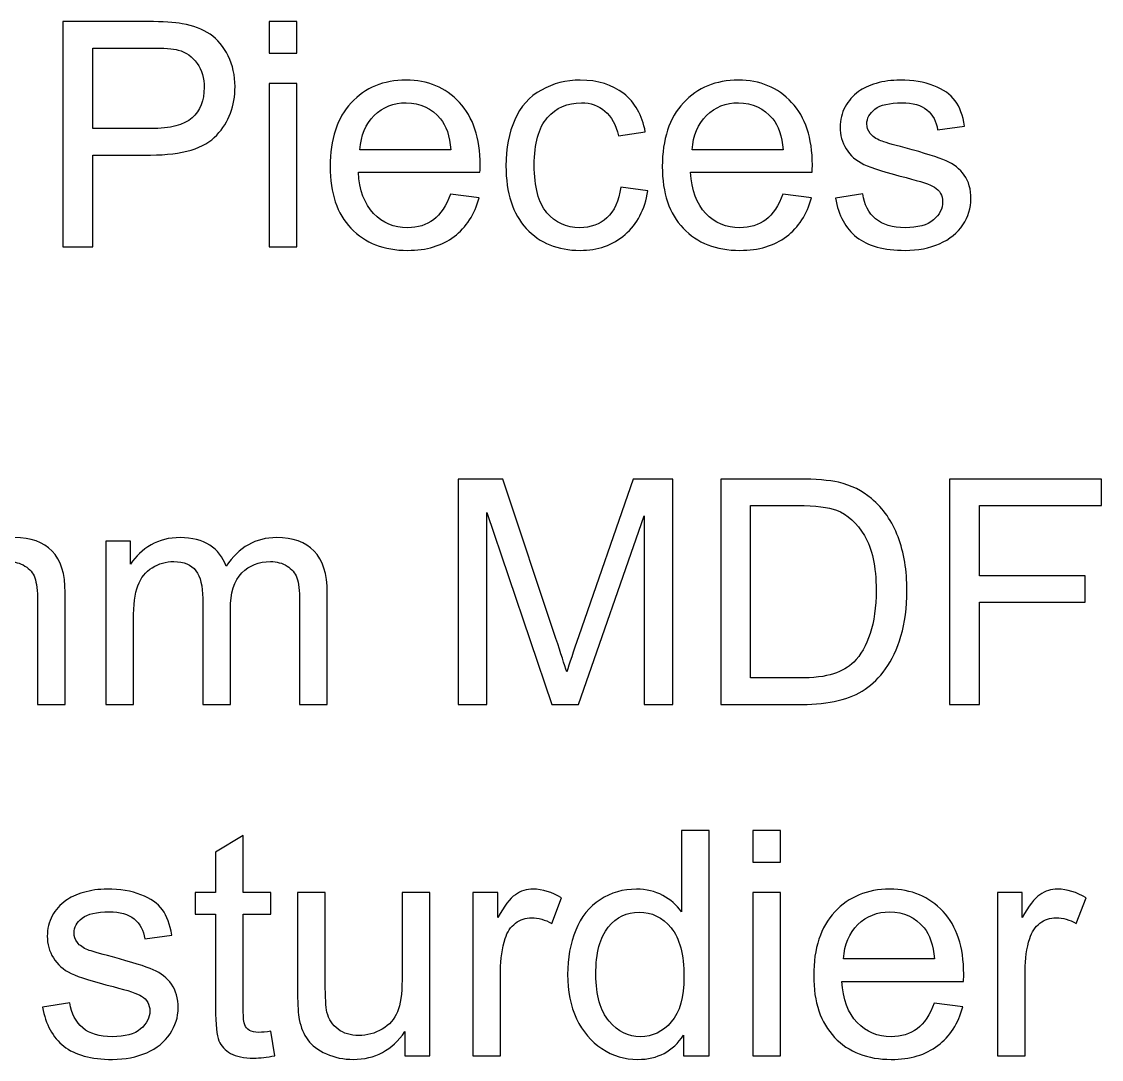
# Model space of a CAD drawing. Header units: millimetres. Extents: x 198 to 2216, y -963 to 151.
# Drawn here: x 539.3 to 626.5, y -942.4 to -858.6 of the extents above; entities that cross this region are included whole.
import ezdxf

# ---------------------------------------------------------------- set-up
doc = ezdxf.new("R2010")
doc.units = ezdxf.units.MM
doc.header["$MEASUREMENT"] = 0
doc.layers.add('Layer 1', color=7, linetype='Continuous')

msp = doc.modelspace()

# ---------------------------------------------------------------- linework, layer by layer
at = {"layer": 'Layer 1', "color": 250}
for points, knots in [([(542.6731, -876.8321), (542.6731, -876.8321), (542.6731, -858.6457), (542.6731, -858.6457), (542.6731, -858.6457), (549.5396, -858.6457), (549.5396, -858.6457), (550.7461, -858.6457), (551.6689, -858.705), (552.3082, -858.8193), (553.2014, -858.9674), (553.9507, -859.2511), (554.5561, -859.6659), (555.1614, -860.085), (555.6483, -860.6692), (556.0166, -861.4185), (556.3849, -862.1678), (556.5669, -862.9933), (556.5669, -863.895), (556.5669, -865.436), (556.0758, -866.7441), (555.0895, -867.8109), (554.1073, -868.8819), (552.3251, -869.4153), (549.7512, -869.4153), (549.7512, -869.4153), (545.0861, -869.4153), (545.0861, -869.4153), (545.0861, -869.4153), (545.0861, -876.8321), (545.0861, -876.8321), (545.0861, -876.8321), (542.6731, -876.8321), (542.6731, -876.8321)], [0, 0, 0, 0, 0.0909091, 0.0909091, 0.0909091, 0.1818182, 0.1818182, 0.1818182, 0.2727273, 0.2727273, 0.2727273, 0.3636364, 0.3636364, 0.3636364, 0.4545455, 0.4545455, 0.4545455, 0.5454545, 0.5454545, 0.5454545, 0.6363636, 0.6363636, 0.6363636, 0.7272727, 0.7272727, 0.7272727, 0.8181818, 0.8181818, 0.8181818, 0.9090909, 0.9090909, 0.9090909, 1, 1, 1, 1]), ([(559.3355, -861.1857), (559.3355, -861.1857), (559.3355, -858.6457), (559.3355, -858.6457), (559.3355, -858.6457), (561.5707, -858.6457), (561.5707, -858.6457), (561.5707, -858.6457), (561.5707, -861.1857), (561.5707, -861.1857), (561.5707, -861.1857), (559.3355, -861.1857), (559.3355, -861.1857)], [0, 0, 0, 0, 0.25, 0.25, 0.25, 0.5, 0.5, 0.5, 0.75, 0.75, 0.75, 1, 1, 1, 1]), ([(545.0861, -867.2817), (545.0861, -867.2817), (549.7851, -867.2817), (549.7851, -867.2817), (551.343, -867.2817), (552.4436, -866.9938), (553.0998, -866.4139), (553.7517, -865.8339), (554.0777, -865.0211), (554.0777, -863.967), (554.0777, -863.2092), (553.8872, -862.5573), (553.502, -862.0154), (553.1167, -861.4736), (552.6087, -861.1137), (551.9822, -860.9402), (551.5758, -860.8343), (550.8265, -860.7793), (549.7385, -860.7793), (549.7385, -860.7793), (545.0861, -860.7793), (545.0861, -860.7793), (545.0861, -860.7793), (545.0861, -867.2817), (545.0861, -867.2817)], [0, 0, 0, 0, 0.125, 0.125, 0.125, 0.25, 0.25, 0.25, 0.375, 0.375, 0.375, 0.5, 0.5, 0.5, 0.625, 0.625, 0.625, 0.75, 0.75, 0.75, 0.875, 0.875, 0.875, 1, 1, 1, 1]), ([(559.3355, -876.8321), (559.3355, -876.8321), (559.3355, -863.6495), (559.3355, -863.6495), (559.3355, -863.6495), (561.5707, -863.6495), (561.5707, -863.6495), (561.5707, -863.6495), (561.5707, -876.8321), (561.5707, -876.8321), (561.5707, -876.8321), (559.3355, -876.8321), (559.3355, -876.8321)], [0, 0, 0, 0, 0.25, 0.25, 0.25, 0.5, 0.5, 0.5, 0.75, 0.75, 0.75, 1, 1, 1, 1]), ([(573.9701, -872.5649), (573.9701, -872.5649), (576.2815, -872.8697), (576.2815, -872.8697), (575.9217, -874.2117), (575.2486, -875.2573), (574.2664, -875.9981), (573.2843, -876.739), (572.0312, -877.1115), (570.503, -877.1115), (568.5811, -877.1115), (567.0571, -876.5188), (565.931, -875.3335), (564.8049, -874.1524), (564.2419, -872.4887), (564.2419, -870.3509), (564.2419, -868.1411), (564.8092, -866.4223), (565.9479, -865.2031), (567.0867, -863.9797), (568.5641, -863.3701), (570.3802, -863.3701), (572.1371, -863.3701), (573.5722, -863.967), (574.6855, -865.165), (575.7989, -866.3631), (576.3577, -868.0479), (576.3577, -870.2196), (576.3577, -870.3509), (576.3535, -870.5498), (576.345, -870.8123), (576.345, -870.8123), (566.5279, -870.8123), (566.5279, -870.8123), (566.6126, -872.2559), (567.019, -873.365), (567.7556, -874.1312), (568.4879, -874.8975), (569.4066, -875.2827), (570.503, -875.2827), (571.32, -875.2827), (572.0185, -875.0668), (572.5943, -874.635), (573.1742, -874.2032), (573.6314, -873.5132), (573.9701, -872.5649)], [0, 0, 0, 0, 0.0666667, 0.0666667, 0.0666667, 0.1333333, 0.1333333, 0.1333333, 0.2, 0.2, 0.2, 0.2666667, 0.2666667, 0.2666667, 0.3333333, 0.3333333, 0.3333333, 0.4, 0.4, 0.4, 0.4666667, 0.4666667, 0.4666667, 0.5333333, 0.5333333, 0.5333333, 0.6, 0.6, 0.6, 0.6666667, 0.6666667, 0.6666667, 0.7333333, 0.7333333, 0.7333333, 0.8, 0.8, 0.8, 0.8666667, 0.8666667, 0.8666667, 0.9333333, 0.9333333, 0.9333333, 1, 1, 1, 1]), ([(587.7157, -872.0061), (587.7157, -872.0061), (589.9001, -872.3109), (589.9001, -872.3109), (589.6588, -873.8137), (589.0492, -874.9864), (588.0628, -875.8373), (587.0765, -876.6882), (585.8615, -877.1115), (584.4264, -877.1115), (582.6272, -877.1115), (581.1794, -876.5231), (580.0872, -875.3462), (578.9908, -874.1693), (578.4447, -872.4845), (578.4447, -870.2916), (578.4447, -868.8692), (578.6818, -867.6288), (579.1517, -866.562), (579.6216, -865.4995), (580.337, -864.6994), (581.3022, -864.1702), (582.2632, -863.6368), (583.3088, -863.3701), (584.4433, -863.3701), (585.87, -863.3701), (587.0426, -863.7299), (587.9485, -864.4538), (588.8587, -865.1777), (589.4429, -866.2064), (589.6969, -867.5357), (589.6969, -867.5357), (587.5379, -867.8659), (587.5379, -867.8659), (587.3305, -866.9811), (586.9664, -866.3165), (586.4372, -865.8678), (585.9123, -865.4233), (585.2773, -865.1989), (584.5322, -865.1989), (583.4062, -865.1989), (582.4918, -865.6011), (581.7848, -866.4054), (581.0821, -867.214), (580.7307, -868.484), (580.7307, -870.2281), (580.7307, -871.9976), (581.0694, -873.2803), (581.7467, -874.0804), (582.4283, -874.8805), (583.313, -875.2827), (584.401, -875.2827), (585.2815, -875.2827), (586.0139, -875.016), (586.5981, -874.4784), (587.1865, -873.945), (587.5591, -873.1195), (587.7157, -872.0061)], [0, 0, 0, 0, 0.0526316, 0.0526316, 0.0526316, 0.1052632, 0.1052632, 0.1052632, 0.1578947, 0.1578947, 0.1578947, 0.2105263, 0.2105263, 0.2105263, 0.2631579, 0.2631579, 0.2631579, 0.3157895, 0.3157895, 0.3157895, 0.3684211, 0.3684211, 0.3684211, 0.4210526, 0.4210526, 0.4210526, 0.4736842, 0.4736842, 0.4736842, 0.5263158, 0.5263158, 0.5263158, 0.5789474, 0.5789474, 0.5789474, 0.6315789, 0.6315789, 0.6315789, 0.6842105, 0.6842105, 0.6842105, 0.7368421, 0.7368421, 0.7368421, 0.7894737, 0.7894737, 0.7894737, 0.8421053, 0.8421053, 0.8421053, 0.8947368, 0.8947368, 0.8947368, 0.9473684, 0.9473684, 0.9473684, 1, 1, 1, 1]), ([(600.7967, -872.5649), (600.7967, -872.5649), (603.1081, -872.8697), (603.1081, -872.8697), (602.7483, -874.2117), (602.0752, -875.2573), (601.093, -875.9981), (600.1109, -876.739), (598.8578, -877.1115), (597.3296, -877.1115), (595.4077, -877.1115), (593.8837, -876.5188), (592.7576, -875.3335), (591.6315, -874.1524), (591.0685, -872.4887), (591.0685, -870.3509), (591.0685, -868.1411), (591.6358, -866.4223), (592.7745, -865.2031), (593.9133, -863.9797), (595.3907, -863.3701), (597.2068, -863.3701), (598.9637, -863.3701), (600.3988, -863.967), (601.5121, -865.165), (602.6255, -866.3631), (603.1843, -868.0479), (603.1843, -870.2196), (603.1843, -870.3509), (603.1801, -870.5498), (603.1716, -870.8123), (603.1716, -870.8123), (593.3545, -870.8123), (593.3545, -870.8123), (593.4392, -872.2559), (593.8456, -873.365), (594.5822, -874.1312), (595.3145, -874.8975), (596.2332, -875.2827), (597.3296, -875.2827), (598.1466, -875.2827), (598.8451, -875.0668), (599.4209, -874.635), (600.0008, -874.2032), (600.458, -873.5132), (600.7967, -872.5649)], [0, 0, 0, 0, 0.0666667, 0.0666667, 0.0666667, 0.1333333, 0.1333333, 0.1333333, 0.2, 0.2, 0.2, 0.2666667, 0.2666667, 0.2666667, 0.3333333, 0.3333333, 0.3333333, 0.4, 0.4, 0.4, 0.4666667, 0.4666667, 0.4666667, 0.5333333, 0.5333333, 0.5333333, 0.6, 0.6, 0.6, 0.6666667, 0.6666667, 0.6666667, 0.7333333, 0.7333333, 0.7333333, 0.8, 0.8, 0.8, 0.8666667, 0.8666667, 0.8666667, 0.9333333, 0.9333333, 0.9333333, 1, 1, 1, 1]), ([(605.0427, -872.8951), (605.0427, -872.8951), (607.2525, -872.5395), (607.2525, -872.5395), (607.3753, -873.4243), (607.7224, -874.1016), (608.2897, -874.5757), (608.8569, -875.0456), (609.6528, -875.2827), (610.6688, -875.2827), (611.6975, -875.2827), (612.4595, -875.0753), (612.959, -874.6562), (613.4543, -874.2413), (613.7041, -873.7502), (613.7041, -873.1872), (613.7041, -872.6834), (613.4797, -872.2855), (613.0352, -871.9976), (612.722, -871.7987), (611.96, -871.5489), (610.7492, -871.2399), (609.1152, -870.8292), (607.9849, -870.4736), (607.3499, -870.1731), (606.7191, -869.8683), (606.2407, -869.4534), (605.9148, -868.92), (605.5888, -868.3908), (605.4237, -867.8024), (605.4237, -867.1589), (605.4237, -866.5705), (605.5592, -866.0286), (605.8259, -865.5291), (606.0968, -865.0296), (606.4609, -864.6147), (606.9223, -864.2845), (607.2694, -864.0305), (607.7436, -863.8146), (608.3405, -863.6368), (608.9416, -863.459), (609.5808, -863.3701), (610.2666, -863.3701), (611.2996, -863.3701), (612.2055, -863.5183), (612.9844, -863.8188), (613.7676, -864.1152), (614.3433, -864.5216), (614.7159, -865.0296), (615.0842, -865.5418), (615.3424, -866.2234), (615.4821, -867.0785), (615.4821, -867.0785), (613.2977, -867.3833), (613.2977, -867.3833), (613.2003, -866.6975), (612.9125, -866.1599), (612.4383, -865.7746), (611.9642, -865.3894), (611.2953, -865.1989), (610.4275, -865.1989), (609.4073, -865.1989), (608.6749, -865.3682), (608.2389, -865.7069), (607.8028, -866.0456), (607.5827, -866.4435), (607.5827, -866.8965), (607.5827, -867.1843), (607.6716, -867.4468), (607.8536, -867.6796), (608.0357, -867.9167), (608.3193, -868.1157), (608.7088, -868.2723), (608.9331, -868.357), (609.5851, -868.5475), (610.6773, -868.8438), (612.2521, -869.2629), (613.3527, -869.61), (613.9793, -869.8767), (614.6058, -870.1434), (615.0969, -870.5371), (615.4525, -871.0451), (615.8123, -871.5574), (615.9901, -872.1924), (615.9901, -872.9544), (615.9901, -873.6952), (615.7742, -874.3937), (615.3382, -875.0499), (614.9021, -875.706), (614.2756, -876.214), (613.4586, -876.5739), (612.6373, -876.9337), (611.7102, -877.1115), (610.6773, -877.1115), (608.967, -877.1115), (607.6589, -876.7559), (606.7614, -876.0489), (605.864, -875.3377), (605.2925, -874.2879), (605.0427, -872.8951)], [0, 0, 0, 0, 0.030303, 0.030303, 0.030303, 0.0606061, 0.0606061, 0.0606061, 0.0909091, 0.0909091, 0.0909091, 0.1212121, 0.1212121, 0.1212121, 0.1515152, 0.1515152, 0.1515152, 0.1818182, 0.1818182, 0.1818182, 0.2121212, 0.2121212, 0.2121212, 0.2424242, 0.2424242, 0.2424242, 0.2727273, 0.2727273, 0.2727273, 0.3030303, 0.3030303, 0.3030303, 0.3333333, 0.3333333, 0.3333333, 0.3636364, 0.3636364, 0.3636364, 0.3939394, 0.3939394, 0.3939394, 0.4242424, 0.4242424, 0.4242424, 0.4545455, 0.4545455, 0.4545455, 0.4848485, 0.4848485, 0.4848485, 0.5151515, 0.5151515, 0.5151515, 0.5454545, 0.5454545, 0.5454545, 0.5757576, 0.5757576, 0.5757576, 0.6060606, 0.6060606, 0.6060606, 0.6363636, 0.6363636, 0.6363636, 0.6666667, 0.6666667, 0.6666667, 0.6969697, 0.6969697, 0.6969697, 0.7272727, 0.7272727, 0.7272727, 0.7575758, 0.7575758, 0.7575758, 0.7878788, 0.7878788, 0.7878788, 0.8181818, 0.8181818, 0.8181818, 0.8484848, 0.8484848, 0.8484848, 0.8787879, 0.8787879, 0.8787879, 0.9090909, 0.9090909, 0.9090909, 0.9393939, 0.9393939, 0.9393939, 0.969697, 0.969697, 0.969697, 1, 1, 1, 1]), ([(566.6549, -868.9835), (566.6549, -868.9835), (573.9955, -868.9835), (573.9955, -868.9835), (573.8981, -867.8744), (573.6145, -867.0446), (573.1531, -866.4901), (572.4461, -865.6307), (571.5232, -865.1989), (570.3929, -865.1989), (569.3685, -865.1989), (568.5091, -865.5418), (567.8106, -866.2276), (567.1163, -866.9134), (566.7311, -867.832), (566.6549, -868.9835)], [0, 0, 0, 0, 0.2, 0.2, 0.2, 0.4, 0.4, 0.4, 0.6, 0.6, 0.6, 0.8, 0.8, 0.8, 1, 1, 1, 1]), ([(593.4815, -868.9835), (593.4815, -868.9835), (600.8221, -868.9835), (600.8221, -868.9835), (600.7247, -867.8744), (600.4411, -867.0446), (599.9797, -866.4901), (599.2727, -865.6307), (598.3498, -865.1989), (597.2195, -865.1989), (596.1951, -865.1989), (595.3357, -865.5418), (594.6372, -866.2276), (593.9429, -866.9134), (593.5577, -867.832), (593.4815, -868.9835)], [0, 0, 0, 0, 0.2, 0.2, 0.2, 0.4, 0.4, 0.4, 0.6, 0.6, 0.6, 0.8, 0.8, 0.8, 1, 1, 1, 1]), ([(574.576, -913.7643), (574.576, -913.7643), (574.576, -895.5779), (574.576, -895.5779), (574.576, -895.5779), (578.1828, -895.5779), (578.1828, -895.5779), (578.1828, -895.5779), (582.4839, -908.4515), (582.4839, -908.4515), (582.8818, -909.6495), (583.1697, -910.547), (583.3517, -911.1439), (583.5591, -910.4835), (583.8851, -909.5098), (584.3254, -908.2271), (584.3254, -908.2271), (588.7026, -895.5779), (588.7026, -895.5779), (588.7026, -895.5779), (591.9242, -895.5779), (591.9242, -895.5779), (591.9242, -895.5779), (591.9242, -913.7643), (591.9242, -913.7643), (591.9242, -913.7643), (589.6128, -913.7643), (589.6128, -913.7643), (589.6128, -913.7643), (589.6128, -898.5497), (589.6128, -898.5497), (589.6128, -898.5497), (584.3042, -913.7643), (584.3042, -913.7643), (584.3042, -913.7643), (582.1367, -913.7643), (582.1367, -913.7643), (582.1367, -913.7643), (576.8874, -898.2703), (576.8874, -898.2703), (576.8874, -898.2703), (576.8874, -913.7643), (576.8874, -913.7643), (576.8874, -913.7643), (574.576, -913.7643), (574.576, -913.7643)], [0, 0, 0, 0, 0.0666667, 0.0666667, 0.0666667, 0.1333333, 0.1333333, 0.1333333, 0.2, 0.2, 0.2, 0.2666667, 0.2666667, 0.2666667, 0.3333333, 0.3333333, 0.3333333, 0.4, 0.4, 0.4, 0.4666667, 0.4666667, 0.4666667, 0.5333333, 0.5333333, 0.5333333, 0.6, 0.6, 0.6, 0.6666667, 0.6666667, 0.6666667, 0.7333333, 0.7333333, 0.7333333, 0.8, 0.8, 0.8, 0.8666667, 0.8666667, 0.8666667, 0.9333333, 0.9333333, 0.9333333, 1, 1, 1, 1]), ([(595.785, -913.7643), (595.785, -913.7643), (595.785, -895.5779), (595.785, -895.5779), (595.785, -895.5779), (602.0503, -895.5779), (602.0503, -895.5779), (603.4643, -895.5779), (604.5438, -895.6626), (605.2888, -895.8361), (606.3302, -896.0774), (607.2192, -896.5135), (607.9558, -897.14), (608.9168, -897.9528), (609.6322, -898.9857), (610.1064, -900.2473), (610.5847, -901.5088), (610.8218, -902.9524), (610.8218, -904.5737), (610.8218, -905.9538), (610.6609, -907.1772), (610.3392, -908.244), (610.0175, -909.3108), (609.6026, -910.1956), (609.0988, -910.8941), (608.5908, -911.5926), (608.0405, -912.1429), (607.4394, -912.5409), (606.8425, -912.943), (606.1186, -913.2478), (605.2719, -913.4553), (604.421, -913.6627), (603.4473, -913.7643), (602.3467, -913.7643), (602.3467, -913.7643), (595.785, -913.7643), (595.785, -913.7643)], [0, 0, 0, 0, 0.0833333, 0.0833333, 0.0833333, 0.1666667, 0.1666667, 0.1666667, 0.25, 0.25, 0.25, 0.3333333, 0.3333333, 0.3333333, 0.4166667, 0.4166667, 0.4166667, 0.5, 0.5, 0.5, 0.5833333, 0.5833333, 0.5833333, 0.6666667, 0.6666667, 0.6666667, 0.75, 0.75, 0.75, 0.8333333, 0.8333333, 0.8333333, 0.9166667, 0.9166667, 0.9166667, 1, 1, 1, 1]), ([(614.255, -913.7643), (614.255, -913.7643), (614.255, -895.5779), (614.255, -895.5779), (614.255, -895.5779), (626.5232, -895.5779), (626.5232, -895.5779), (626.5232, -895.5779), (626.5232, -897.7115), (626.5232, -897.7115), (626.5232, -897.7115), (616.668, -897.7115), (616.668, -897.7115), (616.668, -897.7115), (616.668, -903.3757), (616.668, -903.3757), (616.668, -903.3757), (625.2024, -903.3757), (625.2024, -903.3757), (625.2024, -903.3757), (625.2024, -905.5093), (625.2024, -905.5093), (625.2024, -905.5093), (616.668, -905.5093), (616.668, -905.5093), (616.668, -905.5093), (616.668, -913.7643), (616.668, -913.7643), (616.668, -913.7643), (614.255, -913.7643), (614.255, -913.7643)], [0, 0, 0, 0, 0.1, 0.1, 0.1, 0.2, 0.2, 0.2, 0.3, 0.3, 0.3, 0.4, 0.4, 0.4, 0.5, 0.5, 0.5, 0.6, 0.6, 0.6, 0.7, 0.7, 0.7, 0.8, 0.8, 0.8, 0.9, 0.9, 0.9, 1, 1, 1, 1]), ([(598.198, -911.6307), (598.198, -911.6307), (602.0757, -911.6307), (602.0757, -911.6307), (603.2738, -911.6307), (604.2136, -911.5206), (604.8951, -911.2963), (605.5767, -911.0719), (606.1186, -910.7586), (606.525, -910.3522), (607.0922, -909.7807), (607.5367, -909.0103), (607.8542, -908.0451), (608.1717, -907.0799), (608.3326, -905.9115), (608.3326, -904.5356), (608.3326, -902.6306), (608.0193, -901.1659), (607.397, -900.1414), (606.7747, -899.117), (606.017, -898.4312), (605.1237, -898.084), (604.4803, -897.8343), (603.4431, -897.7115), (602.0122, -897.7115), (602.0122, -897.7115), (598.198, -897.7115), (598.198, -897.7115), (598.198, -897.7115), (598.198, -911.6307), (598.198, -911.6307)], [0, 0, 0, 0, 0.1, 0.1, 0.1, 0.2, 0.2, 0.2, 0.3, 0.3, 0.3, 0.4, 0.4, 0.4, 0.5, 0.5, 0.5, 0.6, 0.6, 0.6, 0.7, 0.7, 0.7, 0.8, 0.8, 0.8, 0.9, 0.9, 0.9, 1, 1, 1, 1]), ([(524.974, -913.7643), (524.974, -913.7643), (524.974, -900.5817), (524.974, -900.5817), (524.974, -900.5817), (526.9806, -900.5817), (526.9806, -900.5817), (526.9806, -900.5817), (526.9806, -902.4444), (526.9806, -902.4444), (527.3912, -901.8009), (527.9416, -901.2802), (528.6274, -900.8907), (529.3132, -900.497), (530.0921, -900.3023), (530.9684, -900.3023), (531.9421, -900.3023), (532.7422, -900.5055), (533.3645, -900.9077), (533.9868, -901.3141), (534.427, -901.8771), (534.681, -902.6052), (535.7309, -901.0685), (537.0898, -900.3023), (538.7662, -900.3023), (540.0785, -900.3023), (541.0903, -900.6621), (541.793, -901.386), (542.5, -902.1099), (542.8556, -903.2233), (542.8556, -904.7261), (542.8556, -904.7261), (542.8556, -913.7643), (542.8556, -913.7643), (542.8556, -913.7643), (540.6204, -913.7643), (540.6204, -913.7643), (540.6204, -913.7643), (540.6204, -905.467), (540.6204, -905.467), (540.6204, -904.578), (540.5442, -903.9345), (540.4003, -903.5408), (540.2563, -903.1471), (539.9939, -902.8338), (539.6086, -902.5925), (539.2276, -902.3512), (538.7789, -902.2327), (538.2667, -902.2327), (537.3353, -902.2327), (536.5649, -902.5417), (535.951, -903.1556), (535.3372, -903.7736), (535.0324, -904.76), (535.0324, -906.1147), (535.0324, -906.1147), (535.0324, -913.7643), (535.0324, -913.7643), (535.0324, -913.7643), (532.7972, -913.7643), (532.7972, -913.7643), (532.7972, -913.7643), (532.7972, -905.2087), (532.7972, -905.2087), (532.7972, -904.2181), (532.6152, -903.4731), (532.2511, -902.9778), (531.887, -902.4825), (531.2901, -902.2327), (530.4646, -902.2327), (529.8381, -902.2327), (529.2581, -902.3978), (528.7247, -902.728), (528.1913, -903.0582), (527.8061, -903.5408), (527.5648, -904.18), (527.3277, -904.815), (527.2092, -905.7337), (527.2092, -906.9317), (527.2092, -906.9317), (527.2092, -913.7643), (527.2092, -913.7643), (527.2092, -913.7643), (524.974, -913.7643), (524.974, -913.7643)], [0, 0, 0, 0, 0.0357143, 0.0357143, 0.0357143, 0.0714286, 0.0714286, 0.0714286, 0.1071429, 0.1071429, 0.1071429, 0.1428571, 0.1428571, 0.1428571, 0.1785714, 0.1785714, 0.1785714, 0.2142857, 0.2142857, 0.2142857, 0.25, 0.25, 0.25, 0.2857143, 0.2857143, 0.2857143, 0.3214286, 0.3214286, 0.3214286, 0.3571429, 0.3571429, 0.3571429, 0.3928571, 0.3928571, 0.3928571, 0.4285714, 0.4285714, 0.4285714, 0.4642857, 0.4642857, 0.4642857, 0.5, 0.5, 0.5, 0.5357143, 0.5357143, 0.5357143, 0.5714286, 0.5714286, 0.5714286, 0.6071429, 0.6071429, 0.6071429, 0.6428571, 0.6428571, 0.6428571, 0.6785714, 0.6785714, 0.6785714, 0.7142857, 0.7142857, 0.7142857, 0.75, 0.75, 0.75, 0.7857143, 0.7857143, 0.7857143, 0.8214286, 0.8214286, 0.8214286, 0.8571429, 0.8571429, 0.8571429, 0.8928571, 0.8928571, 0.8928571, 0.9285714, 0.9285714, 0.9285714, 0.9642857, 0.9642857, 0.9642857, 1, 1, 1, 1]), ([(546.1322, -913.7643), (546.1322, -913.7643), (546.1322, -900.5817), (546.1322, -900.5817), (546.1322, -900.5817), (548.1388, -900.5817), (548.1388, -900.5817), (548.1388, -900.5817), (548.1388, -902.4444), (548.1388, -902.4444), (548.5494, -901.8009), (549.0998, -901.2802), (549.7856, -900.8907), (550.4714, -900.497), (551.2503, -900.3023), (552.1266, -900.3023), (553.1003, -900.3023), (553.9004, -900.5055), (554.5227, -900.9077), (555.145, -901.3141), (555.5852, -901.8771), (555.8392, -902.6052), (556.8891, -901.0685), (558.248, -900.3023), (559.9244, -900.3023), (561.2367, -900.3023), (562.2485, -900.6621), (562.9512, -901.386), (563.6582, -902.1099), (564.0138, -903.2233), (564.0138, -904.7261), (564.0138, -904.7261), (564.0138, -913.7643), (564.0138, -913.7643), (564.0138, -913.7643), (561.7786, -913.7643), (561.7786, -913.7643), (561.7786, -913.7643), (561.7786, -905.467), (561.7786, -905.467), (561.7786, -904.578), (561.7024, -903.9345), (561.5585, -903.5408), (561.4145, -903.1471), (561.1521, -902.8338), (560.7668, -902.5925), (560.3858, -902.3512), (559.9371, -902.2327), (559.4249, -902.2327), (558.4935, -902.2327), (557.7231, -902.5417), (557.1092, -903.1556), (556.4954, -903.7736), (556.1906, -904.76), (556.1906, -906.1147), (556.1906, -906.1147), (556.1906, -913.7643), (556.1906, -913.7643), (556.1906, -913.7643), (553.9554, -913.7643), (553.9554, -913.7643), (553.9554, -913.7643), (553.9554, -905.2087), (553.9554, -905.2087), (553.9554, -904.2181), (553.7734, -903.4731), (553.4093, -902.9778), (553.0452, -902.4825), (552.4483, -902.2327), (551.6228, -902.2327), (550.9963, -902.2327), (550.4163, -902.3978), (549.8829, -902.728), (549.3495, -903.0582), (548.9643, -903.5408), (548.723, -904.18), (548.4859, -904.815), (548.3674, -905.7337), (548.3674, -906.9317), (548.3674, -906.9317), (548.3674, -913.7643), (548.3674, -913.7643), (548.3674, -913.7643), (546.1322, -913.7643), (546.1322, -913.7643)], [0, 0, 0, 0, 0.0357143, 0.0357143, 0.0357143, 0.0714286, 0.0714286, 0.0714286, 0.1071429, 0.1071429, 0.1071429, 0.1428571, 0.1428571, 0.1428571, 0.1785714, 0.1785714, 0.1785714, 0.2142857, 0.2142857, 0.2142857, 0.25, 0.25, 0.25, 0.2857143, 0.2857143, 0.2857143, 0.3214286, 0.3214286, 0.3214286, 0.3571429, 0.3571429, 0.3571429, 0.3928571, 0.3928571, 0.3928571, 0.4285714, 0.4285714, 0.4285714, 0.4642857, 0.4642857, 0.4642857, 0.5, 0.5, 0.5, 0.5357143, 0.5357143, 0.5357143, 0.5714286, 0.5714286, 0.5714286, 0.6071429, 0.6071429, 0.6071429, 0.6428571, 0.6428571, 0.6428571, 0.6785714, 0.6785714, 0.6785714, 0.7142857, 0.7142857, 0.7142857, 0.75, 0.75, 0.75, 0.7857143, 0.7857143, 0.7857143, 0.8214286, 0.8214286, 0.8214286, 0.8571429, 0.8571429, 0.8571429, 0.8928571, 0.8928571, 0.8928571, 0.9285714, 0.9285714, 0.9285714, 0.9642857, 0.9642857, 0.9642857, 1, 1, 1, 1]), ([(592.7666, -942.1404), (592.7666, -942.1404), (592.7666, -940.4682), (592.7666, -940.4682), (591.9326, -941.7679), (590.705, -942.4198), (589.0836, -942.4198), (588.0337, -942.4198), (587.0685, -942.1319), (586.1922, -941.552), (585.3117, -940.9762), (584.6301, -940.1677), (584.1433, -939.1347), (583.6607, -938.0976), (583.4194, -936.908), (583.4194, -935.5618), (583.4194, -934.2495), (583.6395, -933.0599), (584.0756, -931.9889), (584.5158, -930.9221), (585.172, -930.1008), (586.0483, -929.5335), (586.9204, -928.962), (587.9025, -928.6784), (588.982, -928.6784), (589.7779, -928.6784), (590.4848, -928.8477), (591.1029, -929.1822), (591.721, -929.5166), (592.2247, -929.9569), (592.6142, -930.4945), (592.6142, -930.4945), (592.6142, -923.954), (592.6142, -923.954), (592.6142, -923.954), (594.8494, -923.954), (594.8494, -923.954), (594.8494, -923.954), (594.8494, -942.1404), (594.8494, -942.1404), (594.8494, -942.1404), (592.7666, -942.1404), (592.7666, -942.1404)], [0, 0, 0, 0, 0.0714286, 0.0714286, 0.0714286, 0.1428571, 0.1428571, 0.1428571, 0.2142857, 0.2142857, 0.2142857, 0.2857143, 0.2857143, 0.2857143, 0.3571429, 0.3571429, 0.3571429, 0.4285714, 0.4285714, 0.4285714, 0.5, 0.5, 0.5, 0.5714286, 0.5714286, 0.5714286, 0.6428571, 0.6428571, 0.6428571, 0.7142857, 0.7142857, 0.7142857, 0.7857143, 0.7857143, 0.7857143, 0.8571429, 0.8571429, 0.8571429, 0.9285714, 0.9285714, 0.9285714, 1, 1, 1, 1]), ([(598.3842, -926.494), (598.3842, -926.494), (598.3842, -923.954), (598.3842, -923.954), (598.3842, -923.954), (600.6194, -923.954), (600.6194, -923.954), (600.6194, -923.954), (600.6194, -926.494), (600.6194, -926.494), (600.6194, -926.494), (598.3842, -926.494), (598.3842, -926.494)], [0, 0, 0, 0, 0.25, 0.25, 0.25, 0.5, 0.5, 0.5, 0.75, 0.75, 0.75, 1, 1, 1, 1]), ([(559.4672, -940.1465), (559.4672, -940.1465), (559.772, -942.1192), (559.772, -942.1192), (559.1455, -942.2505), (558.5824, -942.3182), (558.0914, -942.3182), (557.2828, -942.3182), (556.6563, -942.1912), (556.2075, -941.933), (555.763, -941.6747), (555.4498, -941.3403), (555.2677, -940.9212), (555.0857, -940.5021), (554.9968, -939.6216), (554.9968, -938.2796), (554.9968, -938.2796), (554.9968, -930.685), (554.9968, -930.685), (554.9968, -930.685), (553.3458, -930.685), (553.3458, -930.685), (553.3458, -930.685), (553.3458, -928.9578), (553.3458, -928.9578), (553.3458, -928.9578), (554.9968, -928.9578), (554.9968, -928.9578), (554.9968, -928.9578), (554.9968, -925.6981), (554.9968, -925.6981), (554.9968, -925.6981), (557.232, -924.3562), (557.232, -924.3562), (557.232, -924.3562), (557.232, -928.9578), (557.232, -928.9578), (557.232, -928.9578), (559.4672, -928.9578), (559.4672, -928.9578), (559.4672, -928.9578), (559.4672, -930.685), (559.4672, -930.685), (559.4672, -930.685), (557.232, -930.685), (557.232, -930.685), (557.232, -930.685), (557.232, -938.4066), (557.232, -938.4066), (557.232, -939.0458), (557.2701, -939.4565), (557.3505, -939.6385), (557.4267, -939.8205), (557.5537, -939.9645), (557.7315, -940.0745), (557.9093, -940.1804), (558.1633, -940.2354), (558.4935, -940.2354), (558.7391, -940.2354), (559.065, -940.2058), (559.4672, -940.1465)], [0, 0, 0, 0, 0.05, 0.05, 0.05, 0.1, 0.1, 0.1, 0.15, 0.15, 0.15, 0.2, 0.2, 0.2, 0.25, 0.25, 0.25, 0.3, 0.3, 0.3, 0.35, 0.35, 0.35, 0.4, 0.4, 0.4, 0.45, 0.45, 0.45, 0.5, 0.5, 0.5, 0.55, 0.55, 0.55, 0.6, 0.6, 0.6, 0.65, 0.65, 0.65, 0.7, 0.7, 0.7, 0.75, 0.75, 0.75, 0.8, 0.8, 0.8, 0.85, 0.85, 0.85, 0.9, 0.9, 0.9, 0.95, 0.95, 0.95, 1, 1, 1, 1]), ([(541.0268, -938.2034), (541.0268, -938.2034), (543.2366, -937.8478), (543.2366, -937.8478), (543.3594, -938.7326), (543.7065, -939.4099), (544.2738, -939.884), (544.841, -940.3539), (545.6369, -940.591), (546.6529, -940.591), (547.6816, -940.591), (548.4436, -940.3836), (548.9431, -939.9645), (549.4384, -939.5496), (549.6882, -939.0585), (549.6882, -938.4955), (549.6882, -937.9917), (549.4638, -937.5938), (549.0193, -937.3059), (548.7061, -937.107), (547.9441, -936.8572), (546.7333, -936.5482), (545.0993, -936.1375), (543.969, -935.7819), (543.334, -935.4814), (542.7032, -935.1766), (542.2248, -934.7617), (541.8989, -934.2283), (541.5729, -933.6991), (541.4078, -933.1107), (541.4078, -932.4672), (541.4078, -931.8788), (541.5433, -931.3369), (541.81, -930.8374), (542.0809, -930.3379), (542.445, -929.923), (542.9064, -929.5928), (543.2535, -929.3388), (543.7277, -929.1229), (544.3246, -928.9451), (544.9257, -928.7673), (545.5649, -928.6784), (546.2507, -928.6784), (547.2837, -928.6784), (548.1896, -928.8266), (548.9685, -929.1271), (549.7517, -929.4235), (550.3274, -929.8299), (550.7, -930.3379), (551.0683, -930.8501), (551.3265, -931.5317), (551.4662, -932.3868), (551.4662, -932.3868), (549.2818, -932.6916), (549.2818, -932.6916), (549.1844, -932.0058), (548.8966, -931.4682), (548.4224, -931.0829), (547.9483, -930.6977), (547.2794, -930.5072), (546.4116, -930.5072), (545.3914, -930.5072), (544.659, -930.6765), (544.223, -931.0152), (543.7869, -931.3539), (543.5668, -931.7518), (543.5668, -932.2048), (543.5668, -932.4926), (543.6557, -932.7551), (543.8377, -932.9879), (544.0198, -933.225), (544.3034, -933.424), (544.6929, -933.5806), (544.9172, -933.6653), (545.5692, -933.8558), (546.6614, -934.1521), (548.2362, -934.5712), (549.3368, -934.9183), (549.9634, -935.185), (550.5899, -935.4517), (551.081, -935.8454), (551.4366, -936.3534), (551.7964, -936.8657), (551.9742, -937.5007), (551.9742, -938.2627), (551.9742, -939.0035), (551.7583, -939.702), (551.3223, -940.3582), (550.8862, -941.0143), (550.2597, -941.5223), (549.4427, -941.8822), (548.6214, -942.242), (547.6943, -942.4198), (546.6614, -942.4198), (544.9511, -942.4198), (543.643, -942.0642), (542.7455, -941.3572), (541.8481, -940.646), (541.2766, -939.5962), (541.0268, -938.2034)], [0, 0, 0, 0, 0.030303, 0.030303, 0.030303, 0.0606061, 0.0606061, 0.0606061, 0.0909091, 0.0909091, 0.0909091, 0.1212121, 0.1212121, 0.1212121, 0.1515152, 0.1515152, 0.1515152, 0.1818182, 0.1818182, 0.1818182, 0.2121212, 0.2121212, 0.2121212, 0.2424242, 0.2424242, 0.2424242, 0.2727273, 0.2727273, 0.2727273, 0.3030303, 0.3030303, 0.3030303, 0.3333333, 0.3333333, 0.3333333, 0.3636364, 0.3636364, 0.3636364, 0.3939394, 0.3939394, 0.3939394, 0.4242424, 0.4242424, 0.4242424, 0.4545455, 0.4545455, 0.4545455, 0.4848485, 0.4848485, 0.4848485, 0.5151515, 0.5151515, 0.5151515, 0.5454545, 0.5454545, 0.5454545, 0.5757576, 0.5757576, 0.5757576, 0.6060606, 0.6060606, 0.6060606, 0.6363636, 0.6363636, 0.6363636, 0.6666667, 0.6666667, 0.6666667, 0.6969697, 0.6969697, 0.6969697, 0.7272727, 0.7272727, 0.7272727, 0.7575758, 0.7575758, 0.7575758, 0.7878788, 0.7878788, 0.7878788, 0.8181818, 0.8181818, 0.8181818, 0.8484848, 0.8484848, 0.8484848, 0.8787879, 0.8787879, 0.8787879, 0.9090909, 0.9090909, 0.9090909, 0.9393939, 0.9393939, 0.9393939, 0.969697, 0.969697, 0.969697, 1, 1, 1, 1]), ([(570.2834, -942.1404), (570.2834, -942.1404), (570.2834, -940.1804), (570.2834, -940.1804), (569.2589, -941.6747), (567.8704, -942.4198), (566.1136, -942.4198), (565.3389, -942.4198), (564.615, -942.2716), (563.9419, -941.9753), (563.2688, -941.6747), (562.7692, -941.3022), (562.4433, -940.8535), (562.1173, -940.4005), (561.8887, -939.8502), (561.7575, -939.1982), (561.6686, -938.758), (561.622, -938.0637), (561.622, -937.1154), (561.622, -937.1154), (561.622, -928.9578), (561.622, -928.9578), (561.622, -928.9578), (563.8572, -928.9578), (563.8572, -928.9578), (563.8572, -928.9578), (563.8572, -936.2518), (563.8572, -936.2518), (563.8572, -937.416), (563.9038, -938.2034), (563.9927, -938.6056), (564.1324, -939.194), (564.4287, -939.6512), (564.8859, -939.9856), (565.3389, -940.3201), (565.8977, -940.4894), (566.5665, -940.4894), (567.2354, -940.4894), (567.8619, -940.3201), (568.4461, -939.9772), (569.0303, -939.6343), (569.4452, -939.1644), (569.6907, -938.5759), (569.932, -937.9875), (570.0548, -937.1281), (570.0548, -936.0063), (570.0548, -936.0063), (570.0548, -928.9578), (570.0548, -928.9578), (570.0548, -928.9578), (572.29, -928.9578), (572.29, -928.9578), (572.29, -928.9578), (572.29, -942.1404), (572.29, -942.1404), (572.29, -942.1404), (570.2834, -942.1404), (570.2834, -942.1404)], [0, 0, 0, 0, 0.0526316, 0.0526316, 0.0526316, 0.1052632, 0.1052632, 0.1052632, 0.1578947, 0.1578947, 0.1578947, 0.2105263, 0.2105263, 0.2105263, 0.2631579, 0.2631579, 0.2631579, 0.3157895, 0.3157895, 0.3157895, 0.3684211, 0.3684211, 0.3684211, 0.4210526, 0.4210526, 0.4210526, 0.4736842, 0.4736842, 0.4736842, 0.5263158, 0.5263158, 0.5263158, 0.5789474, 0.5789474, 0.5789474, 0.6315789, 0.6315789, 0.6315789, 0.6842105, 0.6842105, 0.6842105, 0.7368421, 0.7368421, 0.7368421, 0.7894737, 0.7894737, 0.7894737, 0.8421053, 0.8421053, 0.8421053, 0.8947368, 0.8947368, 0.8947368, 0.9473684, 0.9473684, 0.9473684, 1, 1, 1, 1]), ([(575.774, -942.1404), (575.774, -942.1404), (575.774, -928.9578), (575.774, -928.9578), (575.774, -928.9578), (577.7806, -928.9578), (577.7806, -928.9578), (577.7806, -928.9578), (577.7806, -930.9771), (577.7806, -930.9771), (578.2928, -930.0415), (578.767, -929.4235), (579.203, -929.1271), (579.639, -928.8266), (580.1174, -928.6784), (580.6381, -928.6784), (581.3916, -928.6784), (582.1579, -928.9155), (582.9368, -929.3854), (582.9368, -929.3854), (582.1409, -931.447), (582.1409, -931.447), (581.5991, -931.1422), (581.0572, -930.9898), (580.5153, -930.9898), (580.0285, -930.9898), (579.5925, -931.138), (579.2072, -931.4301), (578.822, -931.7222), (578.5468, -932.1286), (578.3817, -932.6493), (578.132, -933.4409), (578.0092, -934.3087), (578.0092, -935.2528), (578.0092, -935.2528), (578.0092, -942.1404), (578.0092, -942.1404), (578.0092, -942.1404), (575.774, -942.1404), (575.774, -942.1404)], [0, 0, 0, 0, 0.0769231, 0.0769231, 0.0769231, 0.1538462, 0.1538462, 0.1538462, 0.2307692, 0.2307692, 0.2307692, 0.3076923, 0.3076923, 0.3076923, 0.3846154, 0.3846154, 0.3846154, 0.4615385, 0.4615385, 0.4615385, 0.5384615, 0.5384615, 0.5384615, 0.6153846, 0.6153846, 0.6153846, 0.6923077, 0.6923077, 0.6923077, 0.7692308, 0.7692308, 0.7692308, 0.8461538, 0.8461538, 0.8461538, 0.9230769, 0.9230769, 0.9230769, 1, 1, 1, 1]), ([(598.3842, -942.1404), (598.3842, -942.1404), (598.3842, -928.9578), (598.3842, -928.9578), (598.3842, -928.9578), (600.6194, -928.9578), (600.6194, -928.9578), (600.6194, -928.9578), (600.6194, -942.1404), (600.6194, -942.1404), (600.6194, -942.1404), (598.3842, -942.1404), (598.3842, -942.1404)], [0, 0, 0, 0, 0.25, 0.25, 0.25, 0.5, 0.5, 0.5, 0.75, 0.75, 0.75, 1, 1, 1, 1]), ([(613.0188, -937.8732), (613.0188, -937.8732), (615.3302, -938.178), (615.3302, -938.178), (614.9704, -939.52), (614.2973, -940.5656), (613.3151, -941.3064), (612.333, -942.0473), (611.0799, -942.4198), (609.5517, -942.4198), (607.6298, -942.4198), (606.1058, -941.8271), (604.9797, -940.6418), (603.8536, -939.4607), (603.2906, -937.797), (603.2906, -935.6592), (603.2906, -933.4494), (603.8579, -931.7306), (604.9966, -930.5114), (606.1354, -929.288), (607.6128, -928.6784), (609.4289, -928.6784), (611.1858, -928.6784), (612.6209, -929.2753), (613.7342, -930.4733), (614.8476, -931.6714), (615.4064, -933.3562), (615.4064, -935.5279), (615.4064, -935.6592), (615.4022, -935.8581), (615.3937, -936.1206), (615.3937, -936.1206), (605.5766, -936.1206), (605.5766, -936.1206), (605.6613, -937.5642), (606.0677, -938.6733), (606.8043, -939.4395), (607.5366, -940.2058), (608.4553, -940.591), (609.5517, -940.591), (610.3687, -940.591), (611.0672, -940.3751), (611.643, -939.9433), (612.2229, -939.5115), (612.6801, -938.8215), (613.0188, -937.8732)], [0, 0, 0, 0, 0.0666667, 0.0666667, 0.0666667, 0.1333333, 0.1333333, 0.1333333, 0.2, 0.2, 0.2, 0.2666667, 0.2666667, 0.2666667, 0.3333333, 0.3333333, 0.3333333, 0.4, 0.4, 0.4, 0.4666667, 0.4666667, 0.4666667, 0.5333333, 0.5333333, 0.5333333, 0.6, 0.6, 0.6, 0.6666667, 0.6666667, 0.6666667, 0.7333333, 0.7333333, 0.7333333, 0.8, 0.8, 0.8, 0.8666667, 0.8666667, 0.8666667, 0.9333333, 0.9333333, 0.9333333, 1, 1, 1, 1]), ([(618.1284, -942.1404), (618.1284, -942.1404), (618.1284, -928.9578), (618.1284, -928.9578), (618.1284, -928.9578), (620.135, -928.9578), (620.135, -928.9578), (620.135, -928.9578), (620.135, -930.9771), (620.135, -930.9771), (620.6472, -930.0415), (621.1214, -929.4235), (621.5574, -929.1271), (621.9934, -928.8266), (622.4718, -928.6784), (622.9925, -928.6784), (623.746, -928.6784), (624.5123, -928.9155), (625.2912, -929.3854), (625.2912, -929.3854), (624.4953, -931.447), (624.4953, -931.447), (623.9535, -931.1422), (623.4116, -930.9898), (622.8697, -930.9898), (622.3829, -930.9898), (621.9469, -931.138), (621.5616, -931.4301), (621.1764, -931.7222), (620.9012, -932.1286), (620.7361, -932.6493), (620.4864, -933.4409), (620.3636, -934.3087), (620.3636, -935.2528), (620.3636, -935.2528), (620.3636, -942.1404), (620.3636, -942.1404), (620.3636, -942.1404), (618.1284, -942.1404), (618.1284, -942.1404)], [0, 0, 0, 0, 0.0769231, 0.0769231, 0.0769231, 0.1538462, 0.1538462, 0.1538462, 0.2307692, 0.2307692, 0.2307692, 0.3076923, 0.3076923, 0.3076923, 0.3846154, 0.3846154, 0.3846154, 0.4615385, 0.4615385, 0.4615385, 0.5384615, 0.5384615, 0.5384615, 0.6153846, 0.6153846, 0.6153846, 0.6923077, 0.6923077, 0.6923077, 0.7692308, 0.7692308, 0.7692308, 0.8461538, 0.8461538, 0.8461538, 0.9230769, 0.9230769, 0.9230769, 1, 1, 1, 1]), ([(585.7054, -935.566), (585.7054, -937.2509), (586.061, -938.5082), (586.7764, -939.3422), (587.4876, -940.1761), (588.3301, -940.591), (589.2995, -940.591), (590.2774, -940.591), (591.1071, -940.1931), (591.7929, -939.3972), (592.4745, -938.6013), (592.8174, -937.3864), (592.8174, -935.7523), (592.8174, -933.9574), (592.4703, -932.6366), (591.7718, -931.7941), (591.0775, -930.9517), (590.2181, -930.5326), (589.1979, -930.5326), (588.2031, -930.5326), (587.3733, -930.9348), (586.7045, -931.7433), (586.0398, -932.5519), (585.7054, -933.8261), (585.7054, -935.566)], [0, 0, 0, 0, 0.125, 0.125, 0.125, 0.25, 0.25, 0.25, 0.375, 0.375, 0.375, 0.5, 0.5, 0.5, 0.625, 0.625, 0.625, 0.75, 0.75, 0.75, 0.875, 0.875, 0.875, 1, 1, 1, 1]), ([(605.7036, -934.2918), (605.7036, -934.2918), (613.0442, -934.2918), (613.0442, -934.2918), (612.9468, -933.1827), (612.6632, -932.3529), (612.2018, -931.7984), (611.4948, -930.939), (610.5719, -930.5072), (609.4416, -930.5072), (608.4172, -930.5072), (607.5578, -930.8501), (606.8593, -931.5359), (606.165, -932.2217), (605.7798, -933.1403), (605.7036, -934.2918)], [0, 0, 0, 0, 0.2, 0.2, 0.2, 0.4, 0.4, 0.4, 0.6, 0.6, 0.6, 0.8, 0.8, 0.8, 1, 1, 1, 1])]:
    msp.add_open_spline(points, degree=3, knots=knots, dxfattribs=at)

doc.saveas('drawing.dxf')
